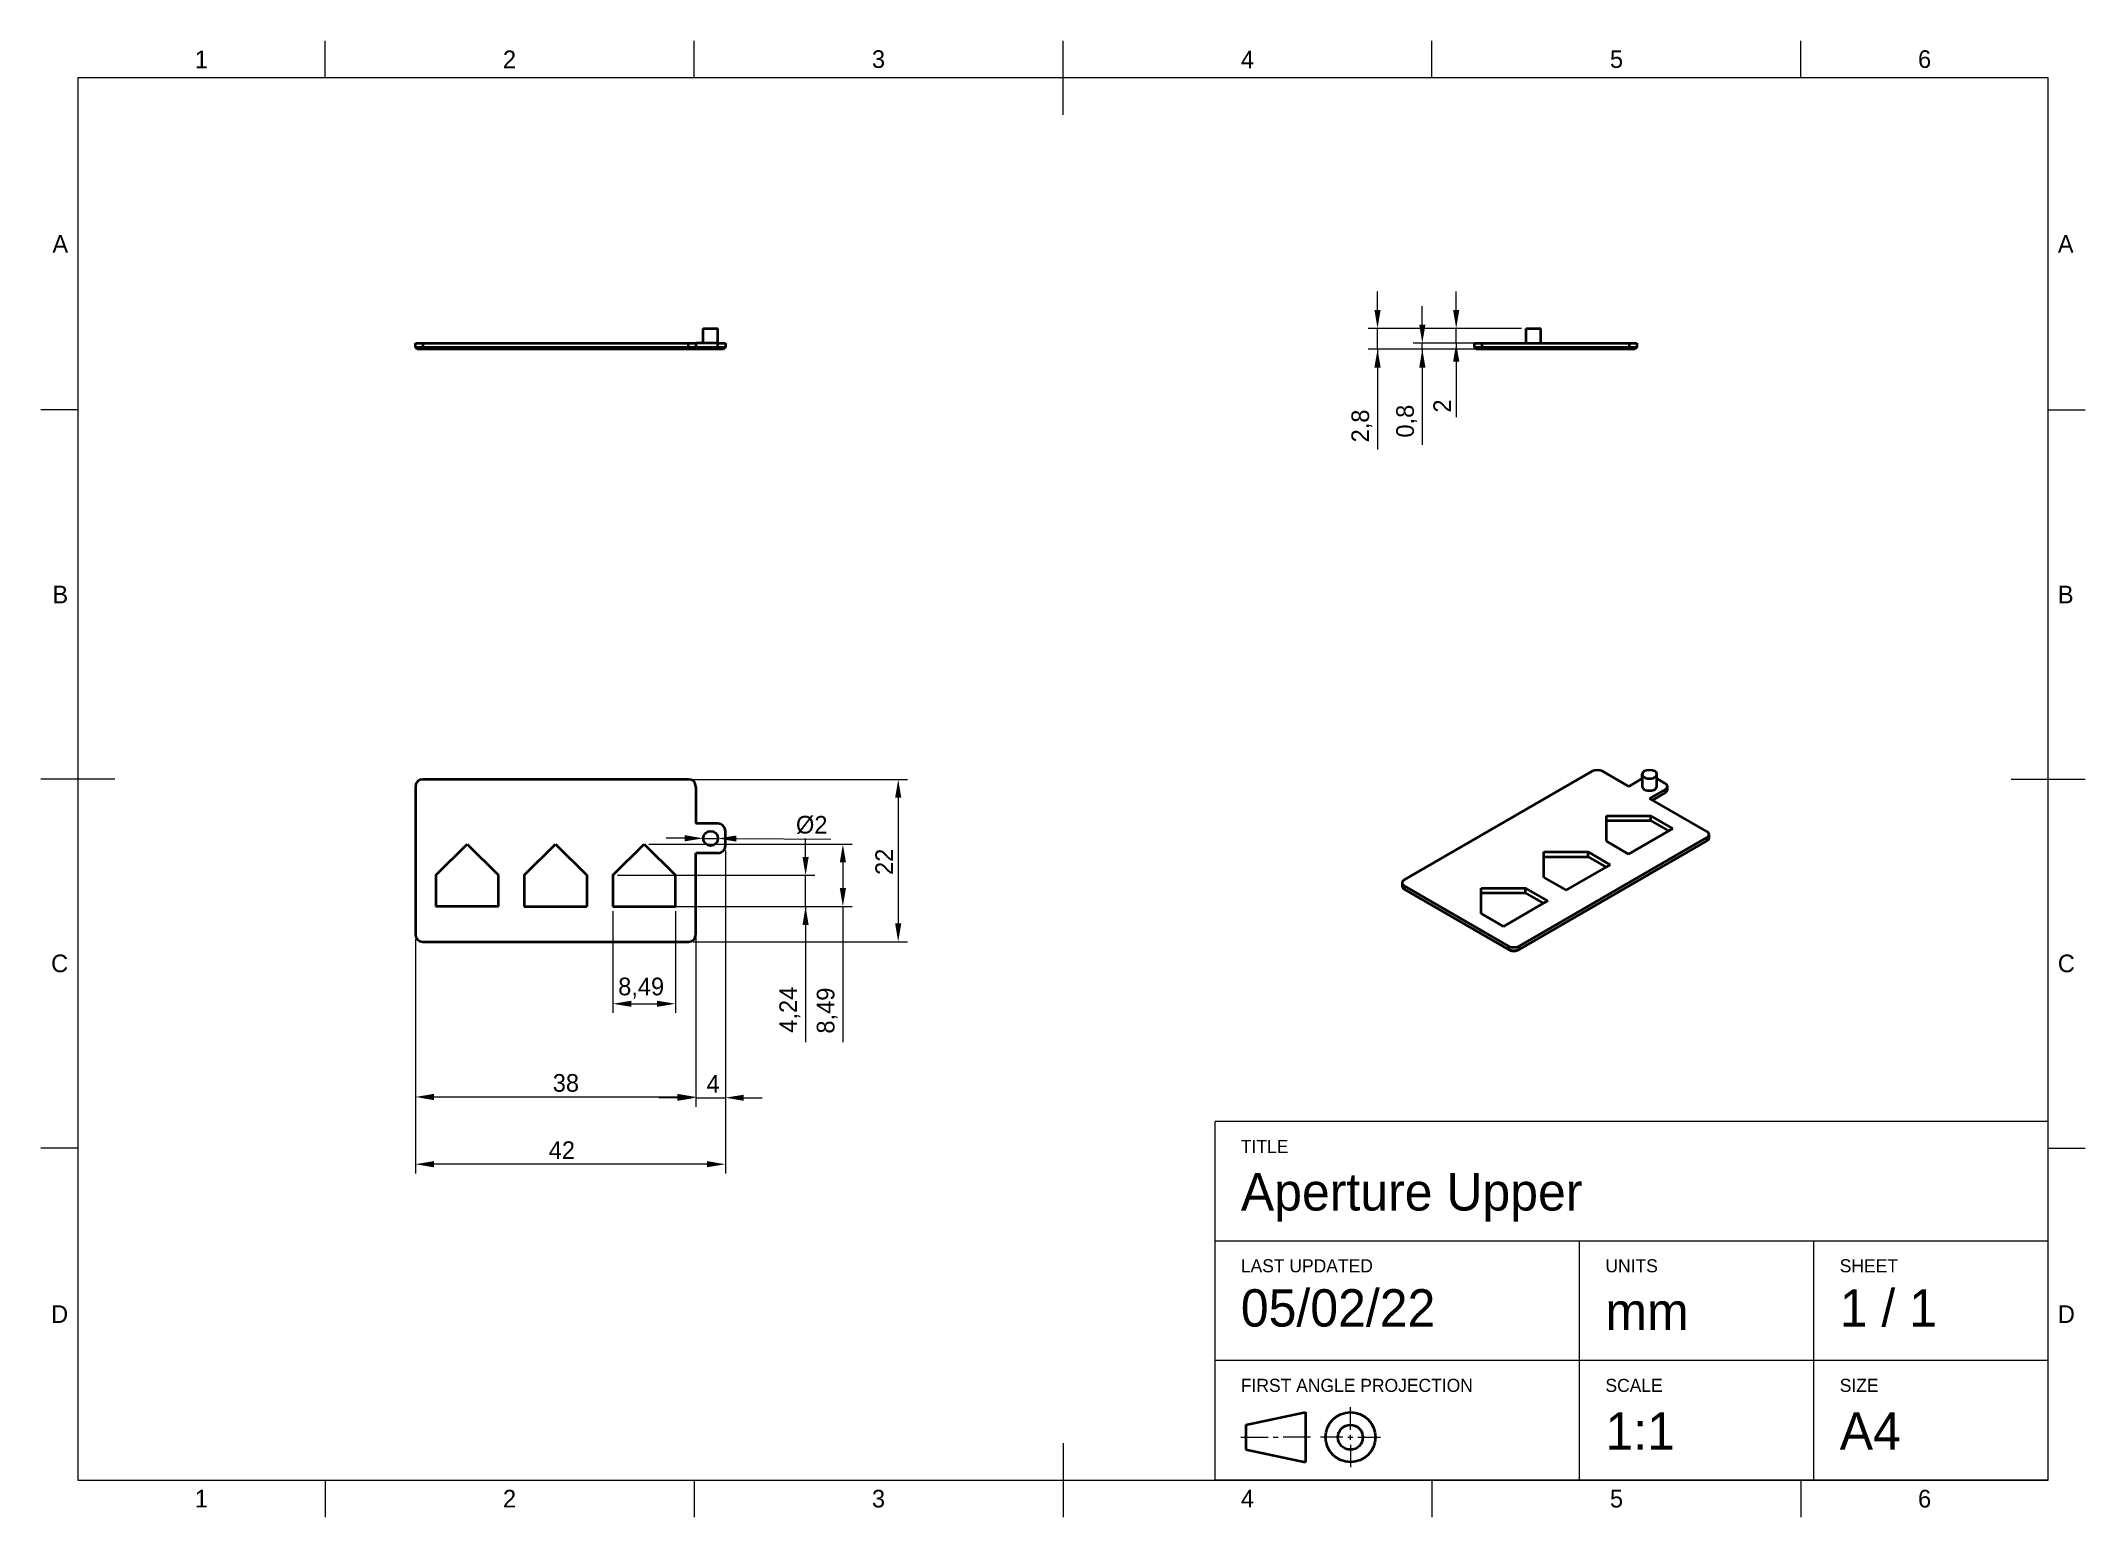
# Model space of a CAD drawing. Header units: millimetres. Extents: x 15 to 292, y 5 to 205.
import ezdxf

# ---------------------------------------------------------------- set-up
doc = ezdxf.new("R2010")
doc.units = ezdxf.units.MM
for name, color, linetype in [('Annotations', 7, 'Continuous'), ('Border', 7, 'Continuous'), ('Geometries', 7, 'Continuous')]:
    doc.layers.add(name, color=color, linetype=linetype)
doc.styles.add('Shapr0', font='txt', dxfattribs={"height": 2.3925})
doc.styles.add('Shapr1', font='txt', dxfattribs={"height": 2.3925})
doc.styles.add('Shapr3', font='txt', dxfattribs={"height": 2.3925})
doc.styles.add('Shapr4', font='txt', dxfattribs={"height": 2.3925})
doc.dimstyles.new('ISO-25', dxfattribs={"dimtxt": 2.5, "dimasz": 2.5, "dimexe": 1.25, "dimexo": 0.625, "dimtad": 1, "dimtxsty": 'Standard', "dimcen": 2.5, "dimadec": 0, "dimazin": 0, "dimtfac": 1, "dimtmove": 0, "dimatfit": 3, "dimfxl": 1, "dimarcsym": 0})

# ---------------------------------------------------------------- blocks, each defined once
blk = doc.blocks.new('*D2')
at = {"layer": 'Annotations', "color": 0, "linetype": 'Continuous', "lineweight": 15}
for p, q in [((103.38, 104.95), (132.42, 104.95)), ((131.17, 102.45), (131.17, 85.45)), ((103.38, 82.95), (132.42, 82.95))]:
    blk.add_line(p, q, dxfattribs=at)
at = {"layer": 'Annotations', "color": 0}
for points in [[(131.59, 102.45), (130.75, 102.45), (131.17, 104.95)], [(130.75, 85.45), (131.59, 85.45), (131.17, 82.95)]]:
    blk.add_solid(points, dxfattribs=at)
at = {"layer": 'Defpoints', "color": 0}
for p in [(102.75, 104.95), (102.75, 82.95), (131.17, 82.95)]:
    blk.add_point(p, dxfattribs=at)
at = {"layer": 'Annotations', "color": 0, "lineweight": 15, "insert": (129.27, 93.78), "char_height": 2.393, "attachment_point": 5, "rotation": 90, "style": 'Shapr4'}
blk.add_mtext('\\A1;22', dxfattribs=at)
blk = doc.blocks.new('*D3')
at = {"layer": 'Annotations', "color": 0, "linetype": 'Continuous', "lineweight": 15}
for p, q in [((65.75, 83.32), (65.75, 60.67)), ((103.75, 83.32), (103.75, 60.67)), ((68.25, 61.92), (101.25, 61.92))]:
    blk.add_line(p, q, dxfattribs=at)
at = {"layer": 'Annotations', "color": 0}
for points in [[(68.25, 62.34), (68.25, 61.5), (65.75, 61.92)], [(101.25, 61.5), (101.25, 62.34), (103.75, 61.92)]]:
    blk.add_solid(points, dxfattribs=at)
at = {"layer": 'Defpoints', "color": 0}
for p in [(65.75, 83.95), (103.75, 83.95), (103.75, 61.92)]:
    blk.add_point(p, dxfattribs=at)
at = {"layer": 'Annotations', "color": 0, "lineweight": 15, "insert": (86.14, 63.81), "char_height": 2.393, "attachment_point": 5, "style": 'Shapr4'}
blk.add_mtext('\\A1;38', dxfattribs=at)
blk = doc.blocks.new('*D4')
at = {"layer": 'Annotations', "color": 0, "linetype": 'Continuous', "lineweight": 15}
for p, q in [((107.75, 95.32), (107.75, 51.56)), ((65.75, 83.32), (65.75, 51.56)), ((105.25, 52.81), (68.25, 52.81))]:
    blk.add_line(p, q, dxfattribs=at)
at = {"layer": 'Annotations', "color": 0}
for points in [[(68.25, 53.23), (68.25, 52.39), (65.75, 52.81)], [(105.25, 52.39), (105.25, 53.23), (107.75, 52.81)]]:
    blk.add_solid(points, dxfattribs=at)
at = {"layer": 'Defpoints', "color": 0}
for p in [(107.75, 95.95), (65.75, 83.95), (65.75, 52.81)]:
    blk.add_point(p, dxfattribs=at)
at = {"layer": 'Annotations', "color": 0, "lineweight": 15, "insert": (85.59, 54.71), "char_height": 2.393, "attachment_point": 5, "style": 'Shapr4'}
blk.add_mtext('\\A1;42', dxfattribs=at)
blk = doc.blocks.new('*D5')
at = {"layer": 'Annotations', "color": 0, "linetype": 'Continuous', "lineweight": 15}
for p, q in [((103.75, 94.32), (103.75, 60.57)), ((107.75, 95.32), (107.75, 60.57)), ((101.25, 61.82), (98.75, 61.82)), ((103.75, 61.82), (107.75, 61.82)), ((110.25, 61.82), (112.75, 61.82))]:
    blk.add_line(p, q, dxfattribs=at)
at = {"layer": 'Annotations', "color": 0}
for points in [[(101.25, 61.4), (101.25, 62.23), (103.75, 61.82)], [(110.25, 62.23), (110.25, 61.4), (107.75, 61.82)]]:
    blk.add_solid(points, dxfattribs=at)
at = {"layer": 'Defpoints', "color": 0}
for p in [(103.75, 94.95), (107.75, 95.95), (107.75, 61.82)]:
    blk.add_point(p, dxfattribs=at)
at = {"layer": 'Annotations', "color": 0, "lineweight": 15, "insert": (106.09, 63.71), "char_height": 2.393, "attachment_point": 5, "style": 'Shapr4'}
blk.add_mtext('\\A1;4', dxfattribs=at)
blk = doc.blocks.new('*D6')
at = {"layer": 'Annotations', "color": 0, "linetype": 'Continuous', "lineweight": 15}
for p, q in [((102.25, 96.97), (99.75, 96.99)), ((104.75, 96.96), (106.75, 96.94)), ((109.25, 96.93), (122.02, 96.85))]:
    blk.add_line(p, q, dxfattribs=at)
at = {"layer": 'Annotations', "color": 0}
for points in [[(102.25, 96.55), (102.25, 97.39), (104.75, 96.96)], [(109.25, 97.35), (109.25, 96.51), (106.75, 96.94)]]:
    blk.add_solid(points, dxfattribs=at)
at = {"layer": 'Defpoints', "color": 0}
for p in [(104.75, 96.96), (106.75, 96.94)]:
    blk.add_point(p, dxfattribs=at)
at = {"layer": 'Annotations', "color": 0, "lineweight": 15, "insert": (119.45, 98.76), "char_height": 2.393, "attachment_point": 5, "rotation": 359.654, "style": 'Shapr4'}
blk.add_mtext('\\A1;%%c2', dxfattribs=at)
blk = doc.blocks.new('*D7')
at = {"layer": 'Annotations', "color": 0, "linetype": 'Continuous', "lineweight": 15}
for p, q in [((92.51, 87.08), (92.51, 73.3)), ((100.99, 87.08), (100.99, 73.3)), ((95.01, 74.55), (98.49, 74.55))]:
    blk.add_line(p, q, dxfattribs=at)
at = {"layer": 'Annotations', "color": 0}
for points in [[(95.01, 74.96), (95.01, 74.13), (92.51, 74.55)], [(98.49, 74.13), (98.49, 74.96), (100.99, 74.55)]]:
    blk.add_solid(points, dxfattribs=at)
at = {"layer": 'Defpoints', "color": 0}
for p in [(92.51, 87.71), (100.99, 87.71), (100.99, 74.55)]:
    blk.add_point(p, dxfattribs=at)
at = {"layer": 'Annotations', "color": 0, "lineweight": 15, "insert": (96.34, 76.67), "char_height": 2.393, "attachment_point": 5, "style": 'Shapr4'}
blk.add_mtext('\\A1;8,49', dxfattribs=at)
blk = doc.blocks.new('*D8')
at = {"layer": 'Annotations', "color": 0, "linetype": 'Continuous', "lineweight": 15}
for p, q in [((97.37, 96.19), (124.92, 96.19)), ((123.67, 93.69), (123.67, 90.21)), ((101.62, 87.71), (124.92, 87.71)), ((123.67, 87.71), (123.67, 69.33))]:
    blk.add_line(p, q, dxfattribs=at)
at = {"layer": 'Annotations', "color": 0}
for points in [[(124.09, 93.69), (123.26, 93.69), (123.67, 96.19)], [(123.26, 90.21), (124.09, 90.21), (123.67, 87.71)]]:
    blk.add_solid(points, dxfattribs=at)
at = {"layer": 'Defpoints', "color": 0}
for p in [(96.75, 96.19), (100.99, 87.71), (123.67, 87.71)]:
    blk.add_point(p, dxfattribs=at)
at = {"layer": 'Annotations', "color": 0, "lineweight": 15, "insert": (121.55, 73.62), "char_height": 2.393, "attachment_point": 5, "rotation": 90, "style": 'Shapr4'}
blk.add_mtext('\\A1;8,49', dxfattribs=at)
blk = doc.blocks.new('*D9')
at = {"layer": 'Annotations', "color": 0, "linetype": 'Continuous', "lineweight": 15}
for p, q in [((118.62, 94.45), (118.62, 96.95)), ((93.13, 91.95), (119.87, 91.95)), ((118.62, 87.71), (118.62, 91.95)), ((93.13, 87.71), (119.87, 87.71)), ((118.62, 87.71), (118.62, 69.34)), ((118.62, 85.21), (118.62, 82.71))]:
    blk.add_line(p, q, dxfattribs=at)
at = {"layer": 'Annotations', "color": 0}
for points in [[(118.2, 94.45), (119.04, 94.45), (118.62, 91.95)], [(119.04, 85.21), (118.2, 85.21), (118.62, 87.71)]]:
    blk.add_solid(points, dxfattribs=at)
at = {"layer": 'Defpoints', "color": 0}
for p in [(92.51, 91.95), (118.62, 91.95), (92.51, 87.71)]:
    blk.add_point(p, dxfattribs=at)
at = {"layer": 'Annotations', "color": 0, "lineweight": 15, "insert": (116.49, 73.74), "char_height": 2.393, "attachment_point": 5, "rotation": 90, "style": 'Shapr4'}
blk.add_mtext('\\A1;4,24', dxfattribs=at)
blk = doc.blocks.new('*D10')
at = {"layer": 'Annotations', "color": 0, "linetype": 'Continuous', "lineweight": 15}
for p, q in [((202.19, 166.55), (202.19, 169.05)), ((217.62, 164.05), (200.94, 164.05)), ((202.19, 163.25), (202.19, 164.05)), ((209.62, 163.25), (200.94, 163.25)), ((202.19, 163.25), (202.19, 150.28)), ((202.19, 160.75), (202.19, 158.25))]:
    blk.add_line(p, q, dxfattribs=at)
at = {"layer": 'Annotations', "color": 0}
for points in [[(201.77, 166.55), (202.61, 166.55), (202.19, 164.05)], [(202.61, 160.75), (201.77, 160.75), (202.19, 163.25)]]:
    blk.add_solid(points, dxfattribs=at)
at = {"layer": 'Defpoints', "color": 0}
for p in [(202.19, 164.05), (218.25, 164.05), (210.25, 163.25)]:
    blk.add_point(p, dxfattribs=at)
at = {"layer": 'Annotations', "color": 0, "lineweight": 15, "insert": (200.07, 153.48), "char_height": 2.393, "attachment_point": 5, "rotation": 90, "style": 'Shapr3'}
blk.add_mtext('\\A1;0,8', dxfattribs=at)
blk = doc.blocks.new('*D11')
at = {"layer": 'Annotations', "color": 0, "linetype": 'Continuous', "lineweight": 15}
for p, q in [((206.78, 168.55), (206.78, 171.05)), ((215.62, 166.05), (205.53, 166.05)), ((215.62, 164.05), (205.53, 164.05)), ((206.78, 164.05), (206.78, 166.05)), ((206.78, 164.05), (206.78, 154.03)), ((206.78, 161.55), (206.78, 159.05))]:
    blk.add_line(p, q, dxfattribs=at)
at = {"layer": 'Annotations', "color": 0}
for points in [[(206.36, 168.55), (207.2, 168.55), (206.78, 166.05)], [(207.2, 161.55), (206.36, 161.55), (206.78, 164.05)]]:
    blk.add_solid(points, dxfattribs=at)
at = {"layer": 'Defpoints', "color": 0}
for p in [(206.78, 166.05), (216.25, 166.05), (216.25, 164.05)]:
    blk.add_point(p, dxfattribs=at)
at = {"layer": 'Annotations', "color": 0, "lineweight": 15, "insert": (204.88, 155.53), "char_height": 2.393, "attachment_point": 5, "rotation": 90, "style": 'Shapr3'}
blk.add_mtext('\\A1;2', dxfattribs=at)
blk = doc.blocks.new('*D12')
at = {"layer": 'Annotations', "color": 0, "linetype": 'Continuous', "lineweight": 15}
for p, q in [((196.12, 168.55), (196.12, 171.05)), ((215.62, 166.05), (194.87, 166.05)), ((196.12, 163.25), (196.12, 166.05)), ((209.62, 163.25), (194.87, 163.25)), ((196.12, 163.25), (196.12, 149.62)), ((196.12, 160.75), (196.12, 158.25))]:
    blk.add_line(p, q, dxfattribs=at)
at = {"layer": 'Annotations', "color": 0}
for points in [[(195.7, 168.55), (196.54, 168.55), (196.12, 166.05)], [(196.54, 160.75), (195.7, 160.75), (196.12, 163.25)]]:
    blk.add_solid(points, dxfattribs=at)
at = {"layer": 'Defpoints', "color": 0}
for p in [(196.12, 166.05), (216.25, 166.05), (210.25, 163.25)]:
    blk.add_point(p, dxfattribs=at)
at = {"layer": 'Annotations', "color": 0, "lineweight": 15, "insert": (194, 152.83), "char_height": 2.393, "attachment_point": 5, "rotation": 90, "style": 'Shapr3'}
blk.add_mtext('\\A1;2,8', dxfattribs=at)
blk = doc.blocks.new('*U13')
at = {"layer": 'Border', "linetype": 'Continuous', "lineweight": 15}
for p, q in [((287, 58.6), (174.1, 58.6)), ((174.1, 10), (174.1, 58.6)), ((287, 10), (287, 58.6)), ((287, 42.4), (174.1, 42.4)), ((223.5, 10), (223.5, 42.4)), ((255.25, 10), (255.25, 42.4)), ((287, 26.2), (174.1, 26.2)), ((192.450088, 16.837486), (192.450088, 19.875004)), ((177.6, 15.82498), (181.312522, 15.82498)), ((181.987526, 15.82498), (182.66253, 15.82498)), ((187.050056, 15.82498), (183.337534, 15.82498)), ((191.437582, 15.82498), (188.400064, 15.82498)), ((192.112586, 15.82498), (192.78759, 15.82498)), ((192.450088, 15.487478), (192.450088, 16.162482)), ((192.450088, 14.812474), (192.450088, 11.774956)), ((193.462594, 15.82498), (196.500112, 15.82498)), ((287, 10), (174.1, 10))]:
    blk.add_line(p, q, dxfattribs=at)
at = {"layer": 'Border', "linetype": 'Continuous', "lineweight": 40}
for p, q in [((178.275004, 17.51249), (186.375052, 19.2)), ((178.275004, 17.51249), (178.275004, 14.13747)), ((186.375052, 19.2), (186.375052, 12.44996)), ((178.275004, 14.13747), (186.375052, 12.44996))]:
    blk.add_line(p, q, dxfattribs=at)
for radius in [3.37502, 1.68751]:
    blk.add_circle((192.450088, 15.82498), radius, dxfattribs=at)

msp = doc.modelspace()

# ---------------------------------------------------------------- linework, layer by layer
at = {"layer": 'Border', "linetype": 'Continuous', "lineweight": 15}
for p, q in [((53.5, 200), (53.5, 205)), ((103.5, 200), (103.5, 205)), ((153.5, 195), (153.5, 205)), ((203.5, 200), (203.5, 205)), ((253.5, 200), (253.5, 205)), ((287, 200), (20, 200)), ((20, 200), (20, 10)), ((287, 10), (287, 200)), ((20, 155), (15, 155)), ((287, 155), (292, 155)), ((25, 105), (15, 105)), ((282, 105), (292, 105)), ((20, 55), (15, 55)), ((287, 55), (292, 55)), ((153.5, 15), (153.5, 5)), ((20, 10), (287, 10)), ((53.5, 10), (53.5, 5)), ((103.5, 10), (103.5, 5)), ((203.5, 10), (203.5, 5)), ((253.5, 10), (253.5, 5))]:
    msp.add_line(p, q, dxfattribs=at)
at = {"layer": 'Geometries', "linetype": 'Continuous', "lineweight": 40}
for p, q in [((65.75, 164.05), (66.75, 164.05)), ((65.75, 163.5), (65.75, 164.05)), ((65.75, 163.5), (66.75, 163.5)), ((66, 163.25), (65.75, 163.5)), ((66.75, 164.05), (102.75, 164.05)), ((66.75, 164.05), (66.75, 163.5)), ((66.75, 163.5), (66.75, 163.25)), ((66.75, 163.5), (102.75, 163.5)), ((102.75, 164.05), (103.75, 164.05)), ((102.75, 163.5), (102.75, 164.05)), ((102.75, 163.5), (103.75, 163.5)), ((102.75, 163.5), (102.75, 163.25)), ((103.75, 163.5), (103.5, 163.25)), ((104.75, 164.05), (103.75, 164.05)), ((103.75, 164.05), (103.75, 163.5)), ((103.75, 163.5), (106.75, 163.5)), ((104.75, 166.05), (106.75, 166.05)), ((104.75, 164.05), (104.75, 166.05)), ((106.75, 164.05), (104.75, 164.05)), ((106.75, 164.05), (106.75, 166.05)), ((106.75, 163.5), (106.75, 164.05)), ((106.75, 164.05), (107.75, 164.05)), ((106.75, 163.5), (106.75, 163.25)), ((106.75, 163.5), (107.75, 163.5)), ((107.75, 163.5), (107.5, 163.25)), ((107.75, 164.05), (107.75, 163.5)), ((209.25, 163.5), (209.25, 164.05)), ((209.25, 164.05), (210.25, 164.05)), ((209.25, 163.5), (210.25, 163.5)), ((209.5, 163.25), (209.25, 163.5)), ((210.25, 164.05), (210.25, 163.5)), ((210.25, 164.05), (216.25, 164.05)), ((210.25, 163.5), (230.25, 163.5)), ((210.25, 163.25), (210.25, 163.5)), ((216.25, 166.05), (218.25, 166.05)), ((216.25, 164.05), (216.25, 166.05)), ((216.25, 164.05), (218.25, 164.05)), ((218.25, 164.05), (218.25, 166.05)), ((218.25, 164.05), (230.25, 164.05)), ((230.25, 164.05), (231.25, 164.05)), ((230.25, 163.5), (230.25, 164.05)), ((230.25, 163.5), (231.25, 163.5)), ((230.25, 163.25), (230.25, 163.5)), ((231.25, 163.5), (231, 163.25)), ((231.25, 164.05), (231.25, 163.5)), ((66.75, 163.25), (66, 163.25)), ((102.75, 163.25), (66.75, 163.25)), ((103.5, 163.25), (102.75, 163.25)), ((106.75, 163.25), (103.5, 163.25)), ((107.5, 163.25), (106.75, 163.25)), ((210.25, 163.25), (209.5, 163.25)), ((230.25, 163.25), (210.25, 163.25)), ((231, 163.25), (230.25, 163.25)), ((225.2, 106.044), (199.744, 91.347)), ((226.614, 106.044), (230.15, 104.002)), ((231.978, 105.058), (231.978, 105.635)), ((233.978, 105.058), (233.978, 105.635)), ((65.75, 103.95), (65.75, 83.95)), ((102.75, 104.95), (66.75, 104.95)), ((103.75, 103.95), (103.75, 98.95)), ((231.978, 105.058), (230.15, 104.002)), ((231.978, 105.058), (231.978, 104.002)), ((235.099, 103.594), (232.978, 102.369)), ((233.367, 102.145), (235.099, 103.145)), ((235.099, 104.411), (233.978, 105.058)), ((233.978, 104.002), (233.978, 105.058)), ((235.099, 103.145), (235.099, 103.594)), ((235.392, 103.553), (235.392, 104.002)), ((227.149, 100.019), (233.149, 100.019)), ((227.149, 99.366), (227.149, 100.019)), ((233.367, 102.145), (232.978, 102.369)), ((236.149, 98.287), (233.149, 100.019)), ((233.149, 99.366), (233.149, 100.019)), ((240.756, 97.879), (233.367, 102.145)), ((106.75, 98.95), (103.75, 98.95)), ((107.75, 95.95), (107.75, 97.95)), ((215.3, 82.365), (240.756, 97.062)), ((227.149, 96.555), (227.149, 99.366)), ((227.149, 99.366), (233.149, 99.366)), ((230.149, 94.823), (235.584, 97.96)), ((235.584, 97.96), (233.149, 99.366)), ((235.584, 97.96), (236.149, 98.287)), ((240.756, 96.613), (240.756, 97.062)), ((241.049, 97.021), (241.049, 97.47)), ((68.507, 91.95), (72.75, 96.193)), ((72.75, 96.193), (76.993, 91.95)), ((80.507, 91.95), (84.75, 96.193)), ((84.75, 96.193), (88.993, 91.95)), ((92.507, 91.95), (96.75, 96.193)), ((96.75, 96.193), (100.993, 91.95)), ((103.75, 83.95), (103.75, 94.95)), ((106.75, 94.95), (103.75, 94.95)), ((215.3, 81.916), (240.756, 96.613)), ((218.664, 94.467), (218.664, 95.12)), ((218.664, 95.12), (224.664, 95.12)), ((218.664, 91.656), (218.664, 94.467)), ((218.664, 94.467), (224.664, 94.467)), ((224.664, 94.467), (224.664, 95.12)), ((224.664, 95.12), (227.664, 93.388)), ((224.664, 94.467), (227.098, 93.061)), ((227.149, 96.555), (230.149, 94.823)), ((68.507, 91.95), (68.507, 87.707)), ((76.993, 87.707), (76.993, 91.95)), ((80.507, 91.95), (80.507, 87.707)), ((88.993, 91.95), (88.993, 87.707)), ((92.507, 91.95), (92.507, 87.707)), ((100.993, 87.707), (100.993, 91.95)), ((218.664, 91.656), (221.664, 89.924)), ((221.664, 89.924), (227.098, 93.061)), ((227.098, 93.061), (227.664, 93.388)), ((199.451, 90.938), (199.451, 90.489)), ((199.744, 90.53), (199.744, 90.081)), ((199.744, 90.53), (213.886, 82.365)), ((199.744, 90.081), (213.886, 81.916)), ((210.179, 89.568), (210.179, 90.221)), ((210.179, 90.221), (216.179, 90.221)), ((210.179, 89.568), (216.179, 89.568)), ((210.179, 86.757), (210.179, 89.568)), ((216.179, 89.568), (216.179, 90.221)), ((219.179, 88.489), (216.179, 90.221)), ((218.613, 88.162), (216.179, 89.568)), ((76.993, 87.707), (68.507, 87.707)), ((80.507, 87.707), (88.993, 87.707)), ((92.507, 87.707), (100.993, 87.707)), ((210.179, 86.757), (213.179, 85.025)), ((218.613, 88.162), (213.179, 85.025)), ((219.179, 88.489), (218.613, 88.162)), ((66.75, 82.95), (102.75, 82.95)), ((213.886, 81.916), (213.886, 82.365)), ((214.063, 81.814), (213.886, 81.916)), ((215.3, 81.916), (215.123, 81.814)), ((215.3, 82.365), (215.3, 81.916))]:
    msp.add_line(p, q, dxfattribs=at)
msp.add_circle((105.75, 96.95), 1, dxfattribs=at)
for centre, start, end in [((66.75, 103.95), 90, 180), ((102.75, 103.95), 0, 90), ((106.75, 97.95), 0, 90), ((106.75, 95.95), 270, 0), ((66.75, 83.95), 180, 270), ((102.75, 83.95), 270, 0)]:
    msp.add_arc(centre, 1, start, end, dxfattribs=at)
for centre, major_axis, start_param, end_param in [((225.907, 105.635), (-1, 0), 3.9269908, 5.4977871), ((232.978, 105.635), (-1, 0), 3.1415927, 6.2831853), ((232.978, 105.635), (-1, 0), 0, 3.1415927), ((232.978, 104.002), (-1, 0), 0, 3.1415927), ((234.392, 104.002), (-1, 0), 3.1415927, 3.9269908), ((234.392, 104.002), (-1, 0), 2.3561945, 3.1415927), ((234.392, 103.553), (-1, 0), 2.3561945, 3.1415927), ((240.049, 97.47), (-1, 0), 3.1415927, 3.9269908), ((240.049, 97.47), (-1, 0), 2.3561945, 3.1415927), ((240.049, 97.021), (-1, 0), 2.3561945, 3.1415927), ((200.451, 90.938), (-1, 0), 5.4977871, 6.2831853), ((200.451, 90.938), (-1, 0), 0, 0.7853982), ((200.451, 90.489), (-1, 0), 0, 0.7853982), ((214.593, 82.773), (-1, 0), 0.7853982, 2.3561945), ((214.593, 82.324), (-1, 0), 0.7853982, 2.3561945), ((214.593, 82.12), (0.75, 0), 3.9269908, 5.4977871)]:
    msp.add_ellipse(centre, major_axis=major_axis, ratio=0.5773503, start_param=start_param, end_param=end_param, dxfattribs=at)

# ---------------------------------------------------------------- block references
msp.add_blockref('*U13', (0, 0))

# ---------------------------------------------------------------- texts
at = {"layer": 'Border', "linetype": 'Continuous', "lineweight": 15, "char_height": 2.393, "width": 2.3925, "style": 'Shapr0'}
for s, insert, attachment_point in [('1', (36.75, 201.304), 8), ('2', (78.5, 201.304), 8), ('3', (128.5, 201.304), 8), ('4', (178.5, 201.304), 8), ('5', (228.5, 201.304), 8), ('6', (270.25, 201.304), 8), ('A', (18.696, 177.5), 6), ('A', (288.304, 177.5), 4), ('B', (18.696, 130), 6), ('B', (288.304, 130), 4), ('C', (18.696, 80), 6), ('C', (288.304, 80), 4), ('D', (18.696, 32.5), 6), ('D', (288.304, 32.5), 4), ('1', (36.75, 8.696), 2), ('2', (78.5, 8.696), 2), ('3', (128.5, 8.696), 2), ('4', (178.5, 8.696), 2), ('5', (228.5, 8.696), 2), ('6', (270.25, 8.696), 2)]:
    msp.add_mtext(s, dxfattribs=dict(at, insert=insert, attachment_point=attachment_point))
at = {"layer": 'Border', "linetype": 'Continuous', "lineweight": 15, "attachment_point": 1, "style": 'Shapr1'}
for s, insert, char_height in [('TITLE', (177.6, 56.1), 1.7705), ('Aperture Upper', (177.6, 51.6), 5.06253), ('LAST UPDATED', (177.6, 39.935), 1.77045), ('UNITS', (227, 39.935), 1.7705), ('SHEET', (258.75, 39.935), 1.7705), ('05/02/22', (177.6, 35.874), 5.0625), ('1 / 1', (258.75, 35.874), 5.0625), ('mm', (227, 35.4), 5.0625), ('FIRST ANGLE PROJECTION', (177.6, 23.735), 1.77045), ('SCALE', (227, 23.735), 1.7705), ('SIZE', (258.75, 23.735), 1.7705), ('1:1', (227, 19.2), 5.0625), ('A4', (258.75, 19.2), 5.0625)]:
    msp.add_mtext(s, dxfattribs=dict(at, insert=insert, char_height=char_height))

# ---------------------------------------------------------------- dimensions: what is measured, and where the dimension line sits
at = {"layer": 'Annotations', "linetype": 'Continuous', "lineweight": 15}
for base, p1, p2, angle, override, picture, middle in [((196.12, 166.05), (210.25, 163.25), (216.25, 166.05), 270, {"dimscale": 1, "dimgap": 0.7, "dimdec": 2, "dimlfac": 1, "dimrnd": 0.01, "dimzin": 8, "dimdsep": 44, "dimtxsty": 'Shapr3', "dimse1": 0, "dimse2": 0, "dimadec": 2, "dimtol": 0, "dimlim": 0, "dimtp": 0, "dimtm": 0, "dimtfac": 0.6, "dimtdec": 8, "dimfrac": 2, "dimtolj": 1, "dimlwd": 15, "dimlwe": 15}, '*D12', (196.12, 152.828)), ((202.19, 164.05), (210.25, 163.25), (218.25, 164.05), 270, {"dimscale": 1, "dimgap": 0.7, "dimdec": 2, "dimlfac": 1, "dimrnd": 0.01, "dimzin": 8, "dimdsep": 44, "dimtxsty": 'Shapr3', "dimse1": 0, "dimse2": 0, "dimadec": 2, "dimtol": 0, "dimlim": 0, "dimtp": 0, "dimtm": 0, "dimtfac": 0.6, "dimtdec": 8, "dimfrac": 2, "dimtolj": 1, "dimlwd": 15, "dimlwe": 15}, '*D10', (202.19, 153.485)), ((206.78, 166.05), (216.25, 164.05), (216.25, 166.05), 90, {"dimscale": 1, "dimgap": 0.7, "dimdec": 2, "dimlfac": 1, "dimrnd": 0.01, "dimzin": 8, "dimdsep": 44, "dimtxsty": 'Shapr3', "dimse1": 0, "dimse2": 0, "dimadec": 2, "dimtol": 0, "dimlim": 0, "dimtp": 0, "dimtm": 0, "dimtfac": 0.6, "dimtdec": 8, "dimfrac": 2, "dimtolj": 1, "dimlwd": 15, "dimlwe": 15}, '*D11', (206.78, 155.531)), ((131.169, 82.95), (102.75, 104.95), (102.75, 82.95), 270, {"dimscale": 1, "dimgap": 0.7, "dimdec": 2, "dimlfac": 1, "dimrnd": 0.01, "dimzin": 8, "dimdsep": 44, "dimtxsty": 'Shapr4', "dimse1": 0, "dimse2": 0, "dimadec": 2, "dimtol": 0, "dimlim": 0, "dimtp": 0, "dimtm": 0, "dimtfac": 0.6, "dimtdec": 8, "dimfrac": 2, "dimtolj": 1, "dimlwd": 15, "dimlwe": 15}, '*D2', (131.169, 93.784)), ((118.619, 91.95), (92.507, 87.707), (92.507, 91.95), 90, {"dimscale": 1, "dimgap": 0.7, "dimdec": 2, "dimlfac": 1, "dimrnd": 0.01, "dimzin": 8, "dimdsep": 44, "dimtxsty": 'Shapr4', "dimse1": 0, "dimse2": 0, "dimadec": 2, "dimtol": 0, "dimlim": 0, "dimtp": 0, "dimtm": 0, "dimtfac": 0.6, "dimtdec": 8, "dimfrac": 2, "dimtolj": 1, "dimlwd": 15, "dimlwe": 15}, '*D9', (118.619, 73.74)), ((123.672, 87.707), (96.75, 96.193), (100.993, 87.707), 90, {"dimscale": 1, "dimgap": 0.7, "dimdec": 2, "dimlfac": 1, "dimrnd": 0.01, "dimzin": 8, "dimdsep": 44, "dimtxsty": 'Shapr4', "dimse1": 0, "dimse2": 0, "dimadec": 2, "dimtol": 0, "dimlim": 0, "dimtp": 0, "dimtm": 0, "dimtfac": 0.6, "dimtdec": 8, "dimfrac": 2, "dimtolj": 1, "dimlwd": 15, "dimlwe": 15}, '*D8', (123.672, 73.616)), ((107.75, 61.817), (103.75, 94.95), (107.75, 95.95), 180, {"dimscale": 1, "dimgap": 0.7, "dimdec": 2, "dimlfac": 1, "dimrnd": 0.01, "dimzin": 8, "dimdsep": 44, "dimtxsty": 'Shapr4', "dimse1": 0, "dimse2": 0, "dimadec": 2, "dimtol": 0, "dimlim": 0, "dimtp": 0, "dimtm": 0, "dimtfac": 0.6, "dimtdec": 8, "dimfrac": 2, "dimtolj": 1, "dimlwd": 15, "dimlwe": 15}, '*D5', (106.086, 61.817))]:
    dim = msp.add_linear_dim(base=base, p1=p1, p2=p2, angle=angle, dimstyle='ISO-25', override=override, dxfattribs=at)
    dim.commit()
    dim.dimension.update_dxf_attribs({"geometry": picture, "text_midpoint": middle, "dimtype": 160})
dim = msp.add_diameter_dim_2p(p1=(104.75, 96.956), p2=(106.75, 96.944), dimstyle='ISO-25', override={"dimscale": 1, "dimgap": 0.7, "dimdec": 2, "dimlfac": 1, "dimrnd": 0.01, "dimzin": 8, "dimdsep": 44, "dimtxsty": 'Shapr4', "dimcen": 2.5, "dimadec": 2, "dimtol": 0, "dimlim": 0, "dimtp": 0, "dimtm": 0, "dimtfac": 0.6, "dimtdec": 8, "dimtofl": 1, "dimfrac": 2, "dimtolj": 1, "dimlwd": 15, "dimlwe": 15}, dxfattribs=at)
dim.commit()
dim.dimension.update_dxf_attribs({"geometry": '*D6', "text_midpoint": (119.438, 96.867), "dimtype": 163})
for base, p1, p2, picture, middle in [((65.75, 52.811), (107.75, 95.95), (65.75, 83.95), '*D4', (85.585, 52.811)), ((100.993, 74.548), (92.507, 87.707), (100.993, 87.707), '*D7', (96.34, 74.548)), ((103.75, 61.918), (65.75, 83.95), (103.75, 83.95), '*D3', (86.136, 61.918))]:
    dim = msp.add_linear_dim(base=base, p1=p1, p2=p2, dimstyle='ISO-25', override={"dimscale": 1, "dimgap": 0.7, "dimdec": 2, "dimlfac": 1, "dimrnd": 0.01, "dimzin": 8, "dimdsep": 44, "dimtxsty": 'Shapr4', "dimse1": 0, "dimse2": 0, "dimadec": 2, "dimtol": 0, "dimlim": 0, "dimtp": 0, "dimtm": 0, "dimtfac": 0.6, "dimtdec": 8, "dimfrac": 2, "dimtolj": 1, "dimlwd": 15, "dimlwe": 15}, dxfattribs=at)
    dim.commit()
    dim.dimension.update_dxf_attribs({"geometry": picture, "text_midpoint": middle, "dimtype": 160})

doc.saveas('drawing.dxf')
